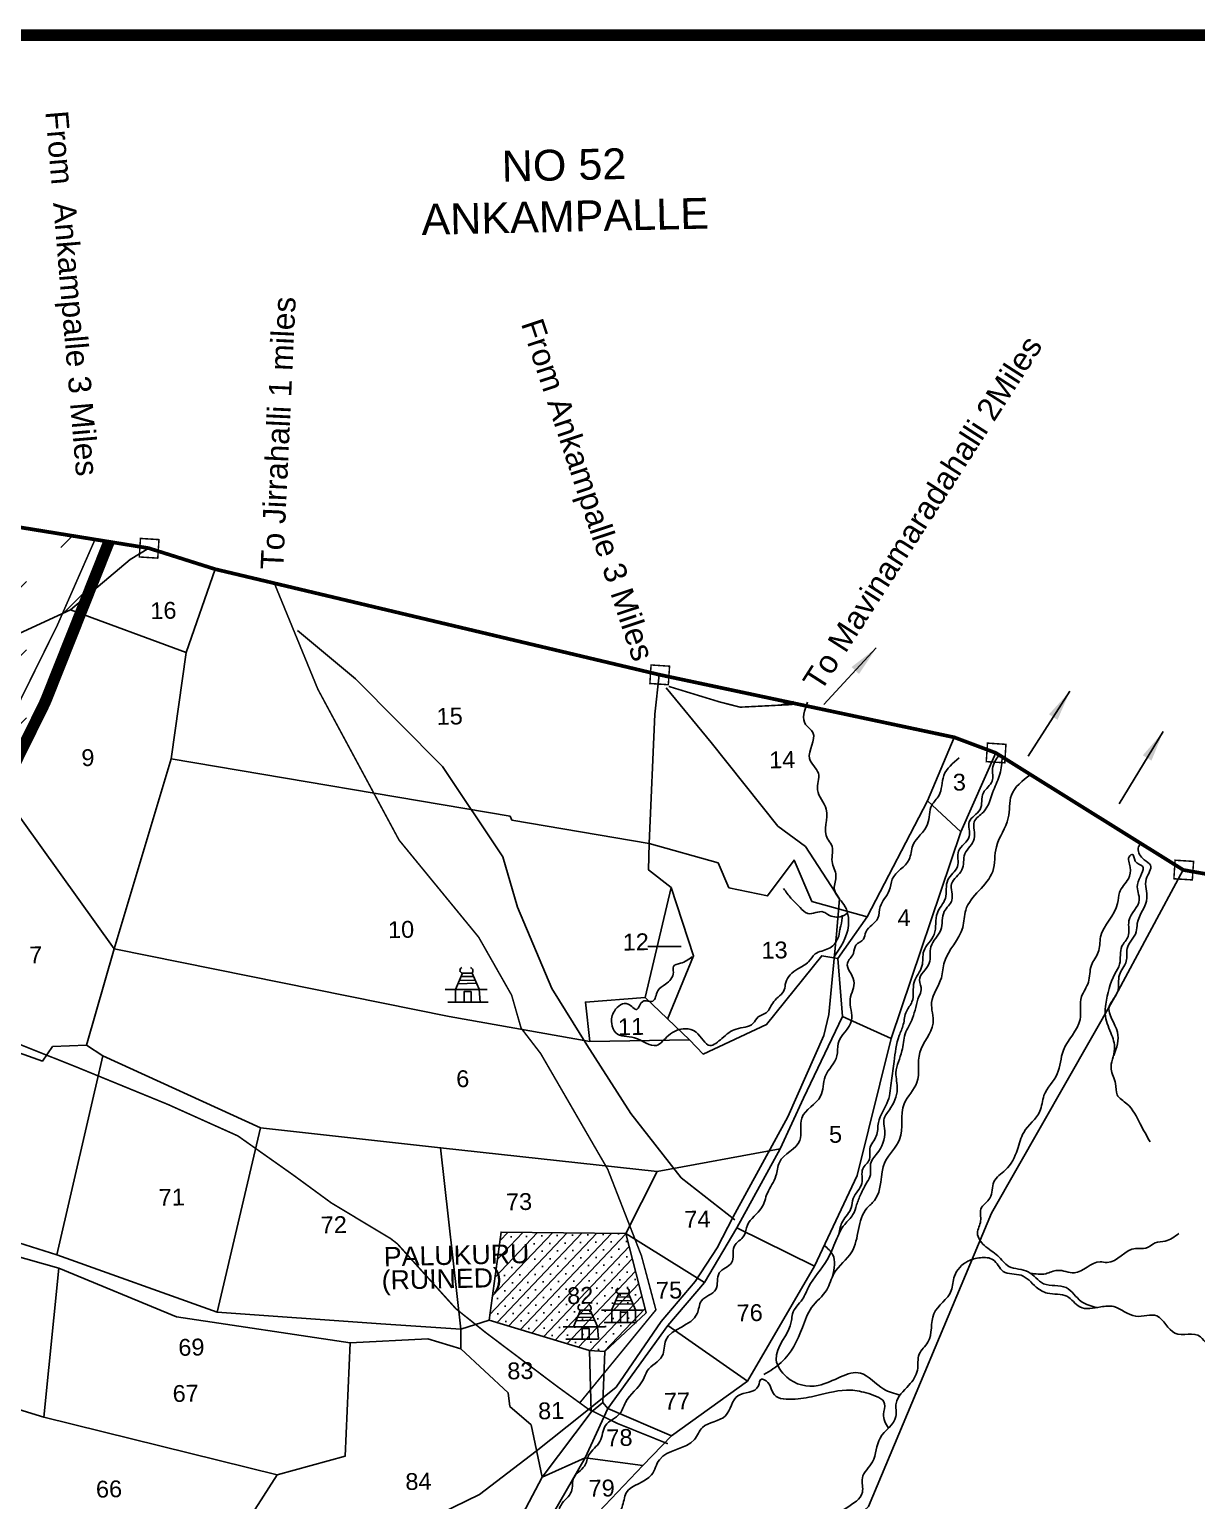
# Model space of a CAD drawing. Header units: feet. Extents: x 738530 to 748259, y 1619282 to 1626133.
# Drawn here: x 744631 to 746144, y 1624226 to 1626133 of the extents above; entities that cross this region are included whole.
import ezdxf
from ezdxf.enums import TextEntityAlignment as Align

# ---------------------------------------------------------------- set-up
doc = ezdxf.new("R2010")
doc.units = ezdxf.units.FT
doc.header["$LTSCALE"] = 15
doc.header["$MEASUREMENT"] = 0
doc.linetypes.add('ACAD_ISO02W100', pattern=[15, 12, -3])
for name, color, linetype in [('CANAL1', 7, 'Continuous'), ('PAPER SIZE', 10, 'Continuous'), ('PLOT', 7, 'Continuous'), ('PLOT NO', 7, 'Continuous'), ('RES', 7, 'Continuous'), ('ROADS', 6, 'ACAD_ISO02W100'), ('TANKS-STREAM', 4, 'Continuous'), ('VILLAGE', 30, 'Continuous'), ('VILLAGE BOUNDRY', 5, 'Continuous'), ('VILLAGE STONES', 240, 'Continuous')]:
    doc.layers.add(name, color=color, linetype=linetype)
doc.styles.add('CANAL', font='Cambria.ttf')
doc.styles.get("Standard").update_dxf_attribs({"font": 'arial.ttf'})
doc.linetypes.add('DOTS', pattern='A,1e-06,-3,["●",Standard,S=3,R=0,X=-1.25,Y=-1.25],-3', length=6.000001)
doc.dimstyles.new('CRDS', dxfattribs={"dimtxt": 20, "dimasz": 0.18, "dimexe": 0.18, "dimexo": 0.0625, "dimgap": 0.09, "dimtad": 0, "dimtih": 1, "dimtoh": 1, "dimdec": 0, "dimzin": 2, "dimdsep": 46, "dimtxsty": 'CANAL', "dimcen": 0.09, "dimclrt": 256, "dimadec": 0, "dimazin": 0, "dimtfac": 1, "dimtdec": 0, "dimtofl": 0, "dimtmove": 0, "dimatfit": 3, "dimfxl": 1, "dimtfill": 2, "dimtfillclr": 5, "dimtolj": 1, "dimtzin": 0, "dimarcsym": 0})

msp = doc.modelspace()

# ---------------------------------------------------------------- hatches: boundary and pattern name
at = {"layer": 'CANAL1'}
h = msp.add_hatch(dxfattribs=at)
h.set_pattern_fill('DASH', color=4, scale=500, angle=45, style=0)
h.paths.add_polyline_path([(744512, 1624753.6), (744495.9, 1624365.8, -0.059447), (744490.2, 1624330.7), (744425, 1624103.1, 0.026265), (744421.5, 1624087.7), (744417, 1624062.1, 0.057609), (744415, 1624027.7), (744417.9, 1623975.5, -0.004983), (744418.1, 1623972.5), (744421.1, 1623888.9, -0.082501), (744414.8, 1623840.1), (744405.4, 1623808.9, 0.027658), (744401.5, 1623792.8), (744370, 1623622), (744371.5, 1623614, -0.047335), (744373.9, 1623585.8), (744373, 1623496, 0.010147), (744373.1, 1623490), (744374.7, 1623440, -0.036545), (744373.7, 1623418.1), (744369.2, 1623378.7, -0.005782), (744368.8, 1623375.3), (744362, 1623326.8, -0.072821), (744349.9, 1623285), (744345.2, 1623274.8, -0.017644), (744340.5, 1623265.4), (744307.9, 1623205.6, 0.04764), (744296.6, 1623179.4), (744277.3, 1623118.7, -0.068462), (744259.7, 1623081.8), (744217, 1623017), (744062.6, 1623124.1), (744064.7, 1623160.4), (744060.9, 1623177.4), (744049.3, 1623206.7), (744043.8, 1623228.6), (744039, 1623257.6), (744033.6, 1623314.3), (744032.8, 1623334.4), (744143.1, 1623334.3), (744151.3, 1623360.4), (744155.2, 1623388.2), (744154.7, 1623436.5), (744139, 1623462.3), (744108.9, 1623458.8), (744048.4, 1623450.3), (743990, 1623446.1), (743935.9, 1623408.7), (743886.2, 1623397.7), (743821.2, 1623398), (743734.4, 1623369.6), (743684.6, 1623355.1), (743635.5, 1623355.8), (743616.9, 1623411.1), (743671.2, 1623492.3), (743790.3, 1623554.2), (743855.6, 1623592.3), (743923.4, 1623621.5), (743934.9, 1623662.6), (743898.4, 1623694.8), (743940.3, 1623730.9), (743949.1, 1623808.1), (743925.5, 1623838.1), (743914.2, 1623854.9), (743921.3, 1623876.1), (743926, 1623908.5), (743893.7, 1623922.6), (743876.1, 1623897.5), (743858.7, 1623902.6), (743828.3, 1623917.7), (743797, 1623900.2), (743768.2, 1623898.9), (743750.6, 1623911.7), (743760.8, 1623943.3), (743814.6, 1623981.6), (743866.1, 1624023), (743886.5, 1624036.3), (743891.1, 1624063.2), (743909.4, 1624107.9), (743934.3, 1624165.4), (743945.4, 1624197.7), (743947.7, 1624210.1), (743945.6, 1624215.8), (743934.4, 1624219.2), (743940.8, 1624240.6), (743963.9, 1624274.9), (743962.9, 1624295.2), (743961.1, 1624308.2), (743954, 1624320.7), (743956.8, 1624333.1), (743963.1, 1624360.6), (743968.7, 1624384.6), (743938.1, 1624394), (743898, 1624387.8), (743882.6, 1624388.2), (743844.9, 1624391.1), (743827, 1624381.1), (743813, 1624358.3), (743813.6, 1624329.9), (743818.5, 1624306.8), (743783.5, 1624293.4), (743773.7, 1624279.9), (743763.5, 1624242.8), (743747.2, 1624234.3), (743720.2, 1624240), (743681.2, 1624233.2), (743640.1, 1624226.2), (743617.3, 1624228.2), (743612.2, 1624286.7), (743611.4, 1624342.1), (743589.2, 1624382.8), (743555.3, 1624391.1), (743533.3, 1624378.9), (743514.2, 1624373.5), (743483.2, 1624359.4), (743451.1, 1624304.8), (743427.2, 1624242.3), (743397.4, 1624252.6), (743414.2, 1624322.3), (743410, 1624356.7), (743381.3, 1624316.6), (743321.7, 1624224.5), (743272.2, 1624182.8), (743225.3, 1624190.2), (743221.2, 1624236.5), (743209.1, 1624262.2), (743198.4, 1624267.9), (743183.4, 1624290.1), (743164.6, 1624309), (743183.8, 1624328.6), (743209.7, 1624330.1), (743214.1, 1624373.3), (743215.9, 1624418.5), (743213.6, 1624459.4), (743201.6, 1624461.2), (743172.2, 1624453.1), (743147, 1624451.9), (743098.6, 1624447.1), (743021.7, 1624448.2), (742985.5, 1624441.5), (742932.7, 1624451), (742879, 1624453.3), (742868.9, 1624453.1), (742859.9, 1624520.6), (742813.6, 1624644.6), (742800.9, 1624707.2), (742801.5, 1624825.4), (742802.6, 1624821.3), (742816.2, 1624785.6), (742837.7, 1624753.5), (742876.7, 1624726.9), (742896.2, 1624711.2), (742917.6, 1624714.9), (742943.2, 1624728.4), (742947.1, 1624737.4), (742944.3, 1624760.8), (742941.6, 1624780.8), (742942.8, 1624793.6), (742951.5, 1624784.1), (742957.8, 1624774.1), (742965.6, 1624747.9), (742959.9, 1624723.8), (742972.1, 1624721.5), (743001.2, 1624716.3), (743029.1, 1624714.5), (743055, 1624708.3), (743082.1, 1624708.7), (743094, 1624714.7), (743088.1, 1624723.3), (743067.9, 1624740.1), (743049.1, 1624757.9), (743053.3, 1624785.4), (743058.3, 1624798), (743115.1, 1624841.6), (743136.4, 1624844), (743174.9, 1624821.1), (743187.9, 1624796.7), (743204.6, 1624766.8), (743229.3, 1624760.5), (743254.9, 1624760.9), (743273.4, 1624764), (743282.4, 1624765.2), (743298.3, 1624732), (743337.6, 1624735.2), (743365.4, 1624721.5), (743386.1, 1624698.9), (743400.4, 1624661.3), (743418.6, 1624648.9), (743436.6, 1624635.3), (743453.6, 1624643.2), (743516.2, 1624645.8), (743644.8, 1624676.1), (743742.9, 1624688.5), (743753, 1624662.5), (743774.6, 1624667.7), (743798.2, 1624683.5), (743807.4, 1624721.3), (743795.7, 1624749.7), (743790.3, 1624777.2), (743774.3, 1624803), (743761.9, 1624830), (743751.4, 1624835.6), (743709.8, 1624850.8), (743680.1, 1624836.5), (743644.6, 1624827.4), (743612.4, 1624822.7), (743559.1, 1624838), (743511.7, 1624864.7), (743495, 1624872.6), (743474.3, 1624857.3), (743437.8, 1624868), (743425.5, 1624878.1), (743417.8, 1624885.7), (743319.2, 1624901.1), (743294.6, 1624910.2), (743285.4, 1624886.7), (743271.2, 1624889.7), (743238, 1624893.6), (743206, 1624897.2), (743162.5, 1624901.4), (743139.4, 1624912.7), (743116.5, 1624928.6), (743060.7, 1624956.7), (743034.7, 1624970.2), (743038, 1624992), (743036.2, 1625013.8), (743025.2, 1625030.7), (743017.5, 1625060.9), (743007.3, 1625067.4), (742986.6, 1625077), (742993.2, 1625089.7), (743004.7, 1625107.4), (743014.6, 1625125.5), (743003.2, 1625134.9), (742988.9, 1625155.9), (742970.8, 1625187.8), (742949.7, 1625208.1), (742927, 1625227.9), (742899.7, 1625256.1), (742870.3, 1625278.5), (742846.6, 1625298.4), (742825.7, 1625325.1), (742830, 1625349.9), (742850, 1625330.6), (742875, 1625310.2), (742894.4, 1625300.4), (742919.5, 1625295.7), (742952, 1625287), (742975.8, 1625287.1), (742994.4, 1625291.7), (742997.8, 1625286.5), (743002.2, 1625273.7), (743016.7, 1625258.6), (743035.4, 1625240.1), (743063.9, 1625218.3), (743067.9, 1625208), (743071.4, 1625194.1), (743064.3, 1625181.7), (743066.1, 1625165), (743071.7, 1625133.4), (743102.7, 1625107.5), (743153.9, 1625089.3), (743188.8, 1625085.2), (743197.4, 1625079.1), (743210.1, 1625073), (743223.4, 1625074.4), (743232.5, 1625081), (743238.4, 1625098), (743249.7, 1625125), (743256.6, 1625149.1), (743266.4, 1625150.7), (743273.4, 1625124.1), (743286.6, 1625128.1), (743304, 1625132.2), (743313.6, 1625115.7), (743339.8, 1625111.8), (743381.5, 1625107.9), (743471.8, 1625096.5), (743565.3, 1625088.2), (743563.8, 1625060.2), (743561.6, 1625030), (743550.6, 1624999.8), (743560.3, 1624987.5), (743585.8, 1624969.5), (743609.3, 1624963.3), (743628.5, 1624968), (743670.2, 1624997.4), (743734.3, 1625037.9), (743747.4, 1625077), (743723.2, 1625094), (743677.4, 1625116.4), (743654.8, 1625144.5), (743635.7, 1625187.2), (743602.9, 1625218.9), (743653, 1625311.3), (743706.3, 1625340.4), (743813.2, 1625332.9), (743861.4, 1625357.8), (743866, 1625382.3), (743839.6, 1625402.4), (743686.8, 1625428.1), (743668.5, 1625438.1), (743671.5, 1625468), (743678.2, 1625487.8), (743696.3, 1625493.3), (743774.6, 1625490.1), (743830, 1625503.9), (743863.3, 1625517.1), (743839.7, 1625541.9), (743867.9, 1625585.9), (743864.6, 1625628.9), (743828.3, 1625642.9), (743826.1, 1625644.2), (743831.8, 1625646), (744163.4, 1625520.8), (744433.6, 1625512.3), (744482.6, 1625510), (744734.4, 1625469.2), (744653.6, 1625266.1, -0.019992), (744648.7, 1625255.2), (744554.6, 1625064.6, 0.087801), (744540, 1625014.4), (744512.7, 1624763.6, 0.016735)])
h.paths.add_polyline_path([(743850.6, 1624790.4), (744489.2, 1624784.5), (744486.1, 1624434.6), (743847.4, 1624440.4)], flags=24)
at = {"layer": 'VILLAGE'}
h = msp.add_hatch(dxfattribs=at)
h.set_pattern_fill('SACNCR', color=256, scale=150, angle=1.53032, style=0)
h.paths.add_polyline_path([(745357.3, 1624420.8), (745377.3, 1624419.5), (745430.7, 1624469.8), (745404.3, 1624572.4), (745242.6, 1624574.4), (745227.1, 1624460.1)])

# ---------------------------------------------------------------- linework, layer by layer
at = {"layer": 'PAPER SIZE', "color": 5, "const_width": 15}
msp.add_lwpolyline([(738537.5, 1626125.8), (748202.6, 1626125.8), (748202.6, 1619289.5), (738537.5, 1619289.5), (738537.5, 1626125.8)], dxfattribs=at)
at = {"layer": 'PLOT'}
for points in [[(744498.7, 1624849.2), (744504.6, 1624856.2), (744561.7, 1625217.5), (744595.6, 1625340.1), (744684.7, 1625380.9), (744761.9, 1625446.1), (744785.9, 1625460.9)], [(744684.7, 1625380.9), (744834.3, 1625325.7), (744871.9, 1625433.7)], [(744834.3, 1625325.7), (744815.1, 1625187.8), (744741.1, 1624941.6), (744599.5, 1625139.3), (744561.7, 1625217.5)], [(745434.7, 1625078), (745442, 1625245.9), (745447.7, 1625296.9)], [(745883.7, 1625195.6), (745838.7, 1625093), (745795.2, 1625133.2), (745830, 1625215.7)], [(745434.7, 1625078), (745256.7, 1625108.5), (745254.2, 1625113.6), (744815.1, 1625187.8)], [(745838.7, 1625093), (745748.3, 1624825.5), (745685.3, 1624854), (745679.3, 1624928.9), (745717, 1624983), (745795.2, 1625133.2)], [(745717, 1624983), (745645.6, 1625003), (745622.3, 1625056.6), (745588, 1625010.2), (745538, 1625020.7), (745523.8, 1625052.9), (745434.7, 1625078), (745433.7, 1625043.9), (745463, 1625021), (745429.3, 1624878.6), (745352, 1624872.6), (745357.7, 1624821.6)], [(745196.9, 1622920), (745101.1, 1623175.5), (745122.5, 1623530.2), (745128.5, 1623538.7), (745134.8, 1623594.4), (745247.5, 1623732.3), (745247.6, 1623764.8), (745330.9, 1623864), (745718.7, 1624218.6), (745878.5, 1624599), (746039.4, 1624881.4), (746126.9, 1625043.8)], [(745458.2, 1624850.6), (745492.2, 1624932.7), (745463, 1625021)], [(744360.4, 1624958), (744394.7, 1624944.4), (744452, 1624920.3), (744498.7, 1624849.2), (744648.1, 1624796.1), (744661.3, 1624815.1), (744705.2, 1624816.5), (744726.3, 1624802.8), (744666.7, 1624544.9), (744551.4, 1624581.4), (744543.5, 1624563)], [(745476, 1624944.5), (745433, 1624944.5)], [(744705.2, 1624816.5), (744741.1, 1624941.6), (745175.5, 1624853.7), (745357.7, 1624821.6), (745487, 1624823.4), (745504.4, 1624805.2), (745586.8, 1624843.3), (745658.3, 1624932.5), (745679.3, 1624928.9)], [(745183.5, 1624888.7), (745183.5, 1624872.5)], [(745215.6, 1624872.5), (745225.9, 1624872.5)], [(745429.3, 1624878.6), (745487, 1624823.4)], [(745748.3, 1624825.5), (745704.3, 1624647.9), (745648.7, 1624530.1), (745548, 1624579.8), (745604.2, 1624682.3), (745634.5, 1624747.9), (745685.3, 1624854)], [(744726.3, 1624802.8), (744930.6, 1624709.4), (744874.5, 1624470.7), (744666.7, 1624544.9)], [(745190.4, 1624448.6), (745164.2, 1624683.8), (744930.6, 1624709.4)], [(745164.2, 1624683.8), (745445.1, 1624653.1), (745404.3, 1624572.4), (745242.6, 1624574.4), (745227.1, 1624460.1)], [(745445.1, 1624653.1), (745604.2, 1624682.3)], [(744543.5, 1624563), (744669.6, 1624527.6), (744649.8, 1624334.7), (744497.6, 1624381.1)], [(745404.3, 1624572.4), (745430.7, 1624469.8), (745377.3, 1624419.5), (745374.5, 1624353.5)], [(745404.3, 1624572.4), (745506.1, 1624509.1)], [(745548, 1624579.8), (745506.1, 1624509.1), (745458.8, 1624453.5), (745562, 1624381.3), (745648.7, 1624530.1)], [(744952.4, 1624259.6), (745040.5, 1624283.8), (745047, 1624430.8), (744822.1, 1624464.4), (744669.6, 1624527.6)], [(744874.5, 1624470.7), (745086.9, 1624455.4), (745190.4, 1624448.6), (745190.5, 1624422.9), (745147.7, 1624436), (745047, 1624430.8)], [(745359.3, 1624340.8), (745357.3, 1624420.8), (745227.1, 1624460.1), (745190.4, 1624448.6)], [(745562, 1624381.3), (745463.6, 1624310.4), (745381.2, 1624345.8), (745458.8, 1624453.5)], [(745190.5, 1624422.9), (745251.6, 1624366.2), (745253.9, 1624348.5), (745281.8, 1624324.5), (745295.7, 1624256.8), (745220, 1624112.4)], [(745295.7, 1624256.8), (745359.3, 1624340.8), (745374.5, 1624353.5), (745381.2, 1624345.8)], [(744649.8, 1624334.7), (744952.4, 1624259.6), (744884.5, 1624154.1), (744495.1, 1624231.6)], [(745381.2, 1624345.8), (745351.6, 1624281.6)], [(745463.6, 1624310.4), (745426.3, 1624271.7)], [(744612.8, 1623903.6), (744734.7, 1623928.3), (745028.1, 1623901.8), (745058.8, 1623899), (745147.1, 1623987.9), (745245.4, 1624083.2), (745298.4, 1624141.8), (745344.3, 1624185.6), (745426.3, 1624271.7), (745351.6, 1624281.6), (745251.3, 1624107.7), (745245.4, 1624083.2)], [(745295.7, 1624256.8), (745351.6, 1624281.6)]]:
    msp.add_lwpolyline(points, dxfattribs=at)
at = {"layer": 'PLOT NO'}
for points in [[(745183.5, 1624888.7), (745192.6, 1624910), (745205.1, 1624910), (745214.3, 1624889.1)], [(745207, 1624905.8), (745190.6, 1624905.5)], [(745170, 1624888.7), (745224.4, 1624888.7)], [(745210.8, 1624897), (745186.7, 1624896.4)], [(745209.1, 1624900.9), (745188.5, 1624900.7)], [(745194.7, 1624872.6), (745194.7, 1624886.2), (745203.7, 1624886.2), (745203.7, 1624872.5)], [(745215.6, 1624872.5), (745214.3, 1624889.1)], [(745173.5, 1624872.5), (745215.6, 1624872.5)], [(745386.2, 1624473.9), (745395.2, 1624494.6), (745407.8, 1624494.6), (745416.9, 1624473.7)], [(745411.7, 1624485.6), (745391.2, 1624485.3)], [(745409.6, 1624490.4), (745393.3, 1624490.1)], [(745336.6, 1624451.8), (745345.7, 1624473.1), (745358.3, 1624473.1), (745367.4, 1624452.1)], [(745360.1, 1624468.9), (745343.8, 1624468.6)], [(745372.6, 1624473.4), (745427, 1624473.4)], [(745386.1, 1624457.1), (745386.1, 1624473.8)], [(745413.4, 1624481.6), (745389.3, 1624481)], [(745397.4, 1624457.2), (745397.4, 1624470.8), (745406.4, 1624470.8), (745406.4, 1624457.1)], [(745416.9, 1624458.9), (745416.9, 1624473.7)], [(745323.1, 1624451.8), (745377.5, 1624451.8)], [(745363.9, 1624460.1), (745339.8, 1624459.4)], [(745362.2, 1624464), (745341.7, 1624463.7)], [(745347.8, 1624435.7), (745347.8, 1624449.3), (745356.8, 1624449.3), (745356.8, 1624435.6)], [(745368.7, 1624435.6), (745367.4, 1624452.1)], [(745376.2, 1624457.1), (745418.2, 1624457.1)], [(745326.7, 1624435.6), (745368.7, 1624435.6)]]:
    msp.add_lwpolyline(points, dxfattribs=at)
for centre, radius, start, end in [((745193.1, 1624913.8), 3.84, 108.1137, 262.7738), ((745201.3, 1624912.9), 4.75, 323.1676, 70.9298), ((745395.7, 1624498.4), 3.84, 108.1137, 262.7738), ((745404, 1624497.5), 4.75, 323.1676, 70.9298), ((745346.2, 1624476.9), 3.84, 108.1137, 262.7738), ((745354.5, 1624475.9), 4.75, 323.1676, 70.9298)]:
    msp.add_arc(centre, radius, start, end, dxfattribs=at)
at = {"layer": 'RES', "color": 1, "const_width": 15}
msp.add_lwpolyline([(744512, 1624754.3, -0.015572), (744512.7, 1624763.6), (744540, 1625014.4, -0.087801), (744554.6, 1625064.6), (744648.7, 1625255.2, 0.019992), (744653.6, 1625266.1), (744734.4, 1625469.2)], format="xyb", dxfattribs=at)
at = {"layer": 'ROADS', "ltscale": 0.1, "const_width": 2}
msp.add_lwpolyline([(744716, 1625471.5), (744667.4, 1625360.9), (744579.4, 1625182.8), (744564.7, 1625110.9), (744581.4, 1624983.3), (744525.9, 1624846.6), (744523, 1624844.5)], dxfattribs=at)
at = {"layer": 'ROADS', "ltscale": 0.15, "const_width": 2}
for points in [[(744948.4, 1625416.2), (745005.2, 1625277.9), (745110.4, 1625082.5), (745213.6, 1624956.6), (745256.3, 1624881.5), (745268.5, 1624838.9), (745293.9, 1624805.9), (745380.9, 1624655.7), (745424.6, 1624543.6), (745443.3, 1624473.6), (745344.8, 1624353.3)], [(745460, 1625281.7), (745526.8, 1625261.3), (745552.7, 1625254.8), (745619.9, 1625258.2)], [(744609.8, 1624821.2), (744690.2, 1624789.2), (744810.9, 1624739.8), (744901.4, 1624699.1), (744972.9, 1624648.6), (745022.6, 1624612.2), (745099.4, 1624566), (745108.2, 1624559.2), (745184.1, 1624475), (745222.4, 1624444.4), (745315.9, 1624373.9), (745355.5, 1624345.1), (745393.1, 1624326.5), (745458.8, 1624300)]]:
    msp.add_lwpolyline(points, dxfattribs=at)
at = {"layer": 'ROADS', "linetype": 'DOTS', "ltscale": 0.5}
for points in [[(745545.6, 1624590.4), (745476.2, 1624644.9), (745411, 1624728.2), (745353.7, 1624817.3), (745308.5, 1624890.3), (745263.9, 1624995.5), (745244.9, 1625061), (745166.5, 1625178.1), (745054, 1625291.4), (744978.7, 1625354.2)], [(745044.2, 1624151.4), (745214.5, 1624234.4), (745288, 1624290.3), (745347.4, 1624337.5), (745391.9, 1624373.6), (745450, 1624458.6), (745494.2, 1624510.5), (745522.6, 1624554.2), (745543.3, 1624594.2), (745614.3, 1624724), (745661, 1624829.4), (745667.5, 1624856.5), (745677.2, 1624960.4), (745681.2, 1625006.2), (745637, 1625074.1), (745601.4, 1625100.7), (745515.1, 1625208.9), (745456.8, 1625279.8)]]:
    msp.add_lwpolyline(points, dxfattribs=at)
at = {"layer": 'TANKS-STREAM'}
for points in [[(745673.3, 1624929.9), (745692.9, 1624971.6), (745687, 1624999), (745679.5, 1625008.4), (745674.5, 1625019.5), (745676.7, 1625036.5), (745671.7, 1625054.6), (745670.8, 1625076.5), (745665.6, 1625084.2), (745664.1, 1625122.6), (745652.8, 1625147.5), (745653.9, 1625169.1), (745642.5, 1625188.3), (745646.8, 1625221.8), (745637.4, 1625232.3), (745640, 1625261.4)], [(745888.2, 1625192.8), (745879.7, 1625175.3), (745879.3, 1625159.1), (745867.7, 1625143.7), (745863.5, 1625122.2), (745849.5, 1625106.1), (745849.5, 1625087.1), (745835.6, 1625068.2), (745834.2, 1625048.3), (745821.6, 1625030.9), (745818.5, 1625006.9), (745808.1, 1624988.2), (745804, 1624960.3), (745790.5, 1624938.5), (745788.2, 1624919.1), (745778, 1624898.4), (745775.2, 1624872.8), (745768, 1624860.5), (745764, 1624843.4), (745758.7, 1624829.1), (745752, 1624795.4), (745748.7, 1624771), (745744, 1624744.6), (745731.7, 1624716.4), (745729, 1624698.9), (745720.6, 1624682.4), (745720, 1624668.7), (745711.5, 1624656.3), (745710.2, 1624637.6), (745699, 1624618.1), (745696.6, 1624606), (745685.4, 1624588.5), (745680.4, 1624571.9)], [(744899.1, 1623056.6), (744891.6, 1623074.5), (744880.4, 1623102), (744873.5, 1623115.7), (744865.4, 1623131), (744857.3, 1623149.2), (744852.1, 1623168.2), (744838.7, 1623181.3), (744835, 1623205.2), (744832.8, 1623233.2), (744822.3, 1623252.3), (744817.1, 1623311.8), (744821.2, 1623328.8), (744813.7, 1623351.2), (744824.4, 1623391.1), (744847.2, 1623426.2), (744846.6, 1623447), (744861.2, 1623474.6), (744861.4, 1623495.4), (744878.3, 1623517.2), (744888.1, 1623551.4), (744886, 1623568.3), (744886.8, 1623591), (744880.2, 1623615.3), (744881.4, 1623649.3), (744885.2, 1623660.5), (744882.8, 1623675), (744899, 1623698.6), (744914.7, 1623708.3), (744949, 1623741.9), (744979.2, 1623787.2), (744987.3, 1623798.1), (745002.4, 1623815.2), (745009.1, 1623826.1), (745021.7, 1623839.6), (745032.5, 1623863.9), (745051.9, 1623882.6), (745058.8, 1623899), (745090.2, 1623917.1), (745105.3, 1623940.4), (745131.4, 1623955.5), (745141.5, 1623973.6), (745166.8, 1623996.9), (745189.6, 1624029.1), (745214.4, 1624062.1), (745226.5, 1624085.1), (745249.9, 1624101.7), (745263, 1624120.4), (745284.8, 1624142.4), (745302.3, 1624186.9), (745314.4, 1624204.6), (745320.3, 1624220.6), (745333.9, 1624238.3), (745336.8, 1624256), (745350.7, 1624271.1), (745356.5, 1624285.5), (745370.7, 1624303), (745378, 1624323.8), (745396.6, 1624339.1), (745403.8, 1624353.5), (745426.6, 1624382.8), (745432.1, 1624394.5), (745451.6, 1624414), (745456.1, 1624434.3), (745496.9, 1624468.7), (745502.3, 1624485.3), (745520.9, 1624499.9), (745525.4, 1624521.5), (745541.4, 1624534.7), (745544.9, 1624555.8), (745557.5, 1624569.8), (745561.9, 1624583.4), (745580.3, 1624605.7), (745587.8, 1624625), (745598.9, 1624647.2), (745603.3, 1624664.7), (745629.9, 1624693.2), (745632.3, 1624722.2), (745656.8, 1624750.6), (745662.7, 1624776.1), (745678, 1624802.9), (745679.6, 1624818.7), (745696.9, 1624848.8), (745695.1, 1624876.2), (745700, 1624900.1), (745691.5, 1624922.9), (745699.2, 1624935.7), (745702.6, 1624946.5), (745712.3, 1624954), (745715.5, 1624963.3), (745731, 1624981.1), (745734.1, 1624996.2), (745745.7, 1625017), (745749.7, 1625032), (745771.4, 1625057.3), (745776.4, 1625075.6), (745795.3, 1625103), (745801, 1625127.9), (745810, 1625140), (745816.4, 1625166.1), (745836.4, 1625189)], [(745759.5, 1624363.1), (745738.6, 1624371), (745708.5, 1624391.5), (745653.8, 1624375.6), (745612.9, 1624386.4), (745599.2, 1624408.9), (745619.1, 1624459.6), (745620.3, 1624468.4), (745633.2, 1624487.4), (745641.2, 1624503.2), (745665.2, 1624538.3), (745676.6, 1624563.2), (745688, 1624584.4), (745698.7, 1624597), (745703.4, 1624609.6), (745708.9, 1624623.4), (745716.9, 1624639.1), (745721.3, 1624648.7), (745721.6, 1624662.8), (745732.1, 1624679.2), (745739.6, 1624709.1), (745738.8, 1624719.7), (745745.9, 1624732.8), (745756.2, 1624759.6), (745754.5, 1624781), (745762.2, 1624809.2), (745766.5, 1624831.2), (745776, 1624851.6), (745784.3, 1624879.8), (745787.2, 1624888.3), (745784.9, 1624900.9), (745797.5, 1624922.9), (745799.7, 1624944.3), (745812.7, 1624966.1), (745817, 1624989.8), (745827, 1625004.7), (745826.6, 1625026), (745839.9, 1625043.8), (745843.8, 1625064.5), (745856, 1625084.3), (745856, 1625106.2), (745867.7, 1625118.8), (745881, 1625147.4), (745889.1, 1625168.1), (745892.2, 1625190.3)], [(745583.3, 1624389.6), (745605.8, 1624405.4), (745633.4, 1624450.9), (745645.1, 1624476.7), (745664.7, 1624499.5), (745674.3, 1624521), (745697.1, 1624548.6), (745716.9, 1624605.5), (745726.5, 1624615.2), (745740.2, 1624665.1), (745759.1, 1624694.4), (745765.1, 1624740.8), (745781.6, 1624768.2), (745785.3, 1624807.1), (745802.5, 1624845.1), (745800.7, 1624871.9), (745813.3, 1624904), (745817.3, 1624924.6), (745841, 1624969.3), (745844.8, 1624991.7), (745879.8, 1625041.9), (745884.6, 1625073.8), (745900.1, 1625111.2), (745904, 1625140.6), (745928.9, 1625167.4)], [(746071.2, 1625078.6), (746068.5, 1625071.9), (746076.1, 1625057), (746084.4, 1625050), (746078.9, 1625032), (746079.8, 1625007.6), (746067.3, 1624974.5), (746065.8, 1624963.5), (746054.1, 1624941.8), (746053, 1624925.6), (746044.1, 1624907.8), (746041.9, 1624886.1), (746030.9, 1624866.6), (746041.5, 1624833.5), (746037, 1624803.5)], [(746015.1, 1624476.6), (745994.6, 1624484.5), (745975.1, 1624502.4), (745945.9, 1624507.5), (745925.9, 1624522.9), (745900.9, 1624530), (745886.3, 1624543.6), (745869, 1624557.1), (745860.1, 1624573.1), (745864.2, 1624588.9), (745864.5, 1624604.3), (745876.3, 1624618.4), (745881.5, 1624639.5), (745896.3, 1624655), (745911.9, 1624681.3), (745920, 1624703.6), (745941.1, 1624731.1), (745946.3, 1624751.3), (745963.4, 1624779.4), (745971.5, 1624810.1), (745993, 1624849.9), (745995.1, 1624879.6), (746003.9, 1624898.2), (746007.7, 1624920.3), (746016.7, 1624937.1), (746019.7, 1624957), (746041.8, 1625000.5), (746044.2, 1625014.5), (746055.7, 1625032.5), (746058.1, 1625047.2), (746057.6, 1625062.2), (746060.4, 1625064), (746064.7, 1625055.3), (746073.8, 1625048.9), (746067.4, 1625024.8), (746069.9, 1625005), (746056.5, 1624978), (746055.4, 1624957.7), (746047.3, 1624944.8), (746044.3, 1624921.7), (746038.3, 1624909.1), (746026.5, 1624869.8), (746025.6, 1624857.2), (746033, 1624832.7), (746037.8, 1624811.6), (746033.3, 1624785.7), (746039.2, 1624766.9), (746041.2, 1624752.5), (746053.8, 1624740.6), (746071.1, 1624714.7), (746083.9, 1624691.2)], [(745690.7, 1624987.2), (745684.5, 1624983.8), (745666.1, 1624986.1), (745660.7, 1624989.3), (745640.1, 1624987.3), (745630.3, 1624995.2), (745618.4, 1625007.2), (745608.8, 1625019.8)], [(745685, 1624985), (745683.2, 1624971.5), (745681.6, 1624966.1), (745680.8, 1624960.1), (745678.5, 1624954.1), (745674.2, 1624947.1), (745658.2, 1624938.7), (745649.6, 1624934.9), (745641.2, 1624924.8), (745627.3, 1624915.5), (745611.5, 1624897.8), (745609.7, 1624888.5), (745596, 1624873.2), (745586.1, 1624858.6), (745576, 1624853.3), (745569.3, 1624845), (745547.5, 1624837.6), (745528.9, 1624825.5), (745513.4, 1624816.2), (745495.3, 1624833.5), (745481.7, 1624838), (745459.7, 1624829.4), (745444.1, 1624816.4), (745415.6, 1624826.3), (745391.3, 1624832.7), (745386, 1624844.6), (745389.5, 1624860.9), (745407.3, 1624870), (745418.6, 1624863), (745426.2, 1624873.4), (745439.1, 1624873.7), (745445.7, 1624887), (745455.7, 1624895.6), (745465.9, 1624911.2), (745466, 1624918.7), (745475.2, 1624922.8), (745490.4, 1624931.2)], [(745928.7, 1624521.3), (745948.6, 1624520.5), (745963.8, 1624524.8), (745985.6, 1624521.5), (746019, 1624535.9), (746028, 1624535), (746065.2, 1624553.3), (746078.4, 1624553.4), (746090.5, 1624560.5), (746103.4, 1624562.7), (746121, 1624572.5)], [(745661.4, 1624557.1), (745672.5, 1624545.1), (745672.3, 1624517)], [(745666.4, 1624165.6), (745661.3, 1624174.2), (745663.5, 1624188.4), (745689.9, 1624216.7), (745711, 1624237.1), (745710.9, 1624255.7), (745724, 1624276.6), (745733.8, 1624307.5), (745754.4, 1624335.4), (745754.6, 1624352.4), (745771, 1624375.8), (745782.3, 1624395.4), (745784.6, 1624416.1), (745795.9, 1624431.7), (745803.7, 1624468.6), (745826.1, 1624498.6), (745830.3, 1624517.4), (745847.7, 1624536.6), (745863.9, 1624541.2), (745880.3, 1624538.5), (745893.6, 1624523.4), (745916.7, 1624518.4), (745936.2, 1624503.2), (745950.8, 1624495.2), (745976.1, 1624491.2), (745992.7, 1624477.4), (746019.8, 1624477.4), (746036.7, 1624477.8), (746065.3, 1624465.4), (746092.7, 1624465.7), (746116.1, 1624443.4), (746149.2, 1624438.6), (746158, 1624430.1), (746169.1, 1624429.4), (746194.1, 1624418), (746226.3, 1624413.4)], [(745744.6, 1624320.2), (745738.3, 1624338.5), (745739.8, 1624351.7), (745719.2, 1624365), (745695.6, 1624369.7), (745651.7, 1624362.5), (745623.7, 1624358), (745596.8, 1624363.5), (745586.1, 1624381.6), (745580, 1624383.8), (745576.1, 1624375.3), (745549.7, 1624362.3), (745533.4, 1624336.3), (745503.7, 1624321.1), (745493.3, 1624305.6), (745447.8, 1624279.4), (745437.7, 1624259.8), (745404.9, 1624236.4), (745399.4, 1624218), (745354.4, 1624173.4), (745352.4, 1624161), (745328.5, 1624138.7), (745300.4, 1624117.7), (745291.3, 1624102.6), (745256.1, 1624083.2), (745246.5, 1624055.4), (745208.9, 1624023.8), (745200.1, 1623997), (745173.9, 1623967.9), (745165.5, 1623961.6), (745146.8, 1623932.2), (745126.5, 1623919), (745103, 1623903), (745091, 1623884.1), (745059, 1623863), (745040.8, 1623833.1), (745020.5, 1623815), (745013.8, 1623793.7), (744976.7, 1623752.4), (744968.5, 1623732.7), (744934.4, 1623703.3), (744918.2, 1623669.3), (744912.9, 1623632.7), (744914.3, 1623607.9), (744903.8, 1623576.7), (744908.6, 1623544.7), (744880.4, 1623492.2), (744882.6, 1623455.6), (744858.5, 1623395.3), (744860.1, 1623360.9), (744848, 1623307.3), (744855.5, 1623271.1), (744855.1, 1623228.4), (744862.5, 1623204.9), (744865.4, 1623183.8), (744874.9, 1623169.6), (744878.8, 1623149.5), (744890.5, 1623138.2), (744895.6, 1623110.4), (744909.1, 1623086.9), (744908, 1623067), (744894.8, 1623054.4), (744878.1, 1623053.7), (744863.4, 1623056.4), (744842.7, 1623061), (744821, 1623064.6), (744799.4, 1623062.2), (744777.5, 1623067), (744755.8, 1623065.3), (744737.6, 1623073.7), (744716.3, 1623069.3), (744690.3, 1623083), (744672.5, 1623078.8), (744650.7, 1623085.7), (744625.4, 1623090.3), (744603.5, 1623085.4), (744582.3, 1623088.1), (744572.7, 1623083.6), (744551, 1623084.6), (744533.3, 1623076.3), (744517.2, 1623076.3), (744494.3, 1623061.1), (744470.4, 1623054.3), (744467, 1623047.5)]]:
    msp.add_spline(points, degree=3, dxfattribs=at)
at = {"layer": 'VILLAGE'}
msp.add_lwpolyline([(745357.3, 1624420.8), (745377.3, 1624419.5), (745430.7, 1624469.8), (745404.3, 1624572.4), (745242.6, 1624574.4), (745227.1, 1624460.1), (745357.3, 1624420.8)], dxfattribs=at)
at = {"layer": 'VILLAGE BOUNDRY', "linetype": 'ACAD_ISO02W100', "ltscale": 0.2, "const_width": 4.81}
for points in [[(743826.1, 1625644.2), (743831.8, 1625646), (744163.4, 1625520.8), (744433.6, 1625512.3), (744482.6, 1625510), (744734.4, 1625469.2)], [(744482.6, 1625510), (744785.9, 1625460.9), (744871.9, 1625433.7), (745447.7, 1625296.9), (745830, 1625215.7), (745883.7, 1625195.6), (746126.9, 1625043.8), (746269, 1625018.6)]]:
    msp.add_lwpolyline(points, dxfattribs=at)
at = {"layer": 'VILLAGE STONES'}
msp.add_line((745605.9, 1625257.9), (745622.1, 1625262), dxfattribs=at)
at = {"layer": 'VILLAGE STONES', "const_width": 1.92}
for points in [[(744775.2, 1625473.5), (744799.2, 1625472), (744797.6, 1625448), (744773.7, 1625449.5)], [(745437, 1625309.5), (745461, 1625307.9), (745459.4, 1625283.9), (745435.5, 1625285.5)], [(745873.1, 1625208.2), (745897, 1625206.6), (745895.5, 1625182.7), (745871.5, 1625184.2)], [(746116.2, 1625056.4), (746140.2, 1625054.9), (746138.6, 1625030.9), (746114.7, 1625032.4)]]:
    msp.add_lwpolyline(points, close=True, dxfattribs=at)

# ---------------------------------------------------------------- texts
at = {"layer": 'PLOT NO'}
for s, rotation, p in [('From  Ankampalle 3 Miles', 274.8414, (744651.9, 1626026.7)), ('To Jirrahalli 1 miles', 87.34, (744960.1, 1625432.5)), ('From Ankampalle 3 Miles ', 288.3672, (745268.1, 1625752.1)), ('To Mavinamaradahalli 2Miles', 57.3326, (745656.9, 1625273.5))]:
    msp.add_text(s, height=29.429, rotation=rotation, dxfattribs=at).set_placement(p)
for s, height, p in [('16', 21.82, (744804.9, 1625380.1)), ('15', 21.82, (745176, 1625243.1)), ('9', 21.8, (744707.1, 1625189.4)), ('14', 21.82, (745607, 1625186.7)), ('3', 21.8, (745836.6, 1625157.6)), ('4', 21.8, (745764.9, 1624981.8)), ('10', 21.82, (745113, 1624966.6)), ('7', 21.8, (744639.4, 1624933.7)), ('12', 21.82, (745417.2, 1624950.5)), ('13', 21.82, (745597, 1624939.9)), ('11', 21.82, (745411.1, 1624840.7)), ('6', 21.8, (745192.9, 1624773.2)), ('5', 21.8, (745676.1, 1624701.1)), ('71', 21.82, (744815.8, 1624619.6)), ('73', 21.82, (745265.9, 1624613.8)), ('74', 21.82, (745497.1, 1624591.2)), ('72', 21.82, (745025.8, 1624583.9)), ('75', 21.82, (745460.4, 1624499.1)), ('82', 21.82, (745345.2, 1624492.2)), ('76', 21.82, (745564.8, 1624469.8)), ('69', 21.82, (744841.2, 1624425.2)), ('83', 21.82, (745267.6, 1624394.7)), ('67', 21.82, (744833.8, 1624365.4)), ('81', 21.82, (745307.5, 1624342.9)), ('77', 21.82, (745470.7, 1624355.3)), ('78', 21.82, (745396.1, 1624308)), ('84', 21.82, (745135.5, 1624251.3)), ('66', 21.82, (744734.4, 1624241.4)), ('79', 21.82, (745373, 1624242.5))]:
    msp.add_text(s, height=height, rotation=1.2772, dxfattribs=at).set_placement(p, align=Align.MIDDLE_CENTER)
at = {"layer": 'VILLAGE'}
for s, p in [('PALUKURU', (745090.9, 1624530.1)), ('(RUINED)', (745088.1, 1624499.7))]:
    msp.add_text(s, height=24.8, rotation=1.2772, dxfattribs=at).set_placement(p)
at = {"layer": 'VILLAGE STONES', "insert": (745323.7, 1625977.7), "char_height": 40, "width": 634.573, "attachment_point": 2, "rotation": 1.2772}
msp.add_mtext('NO 52\\PANKAMPALLE', dxfattribs=at)

# ---------------------------------------------------------------- leaders
at = {"layer": 'PLOT NO', "color": 5}
for points, override in [([(745729, 1625331.6), (745660.8, 1625258.4)], {"dimasz": 40}), ([(745980, 1625275.6), (745925.9, 1625191.4)], {"dimasz": 40}), ([(746100.9, 1625223.1), (746043.6, 1625129.3)], {"dimasz": 40, "dimgap": 0.09, "dimtad": 0})]:
    msp.add_leader(points, dimstyle='CRDS', override=override, dxfattribs=at)

doc.saveas('drawing.dxf')
